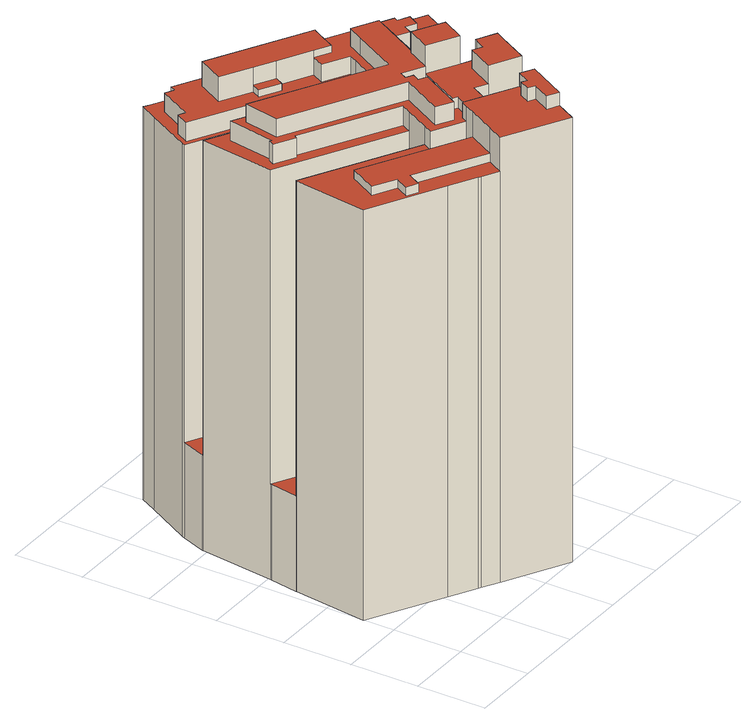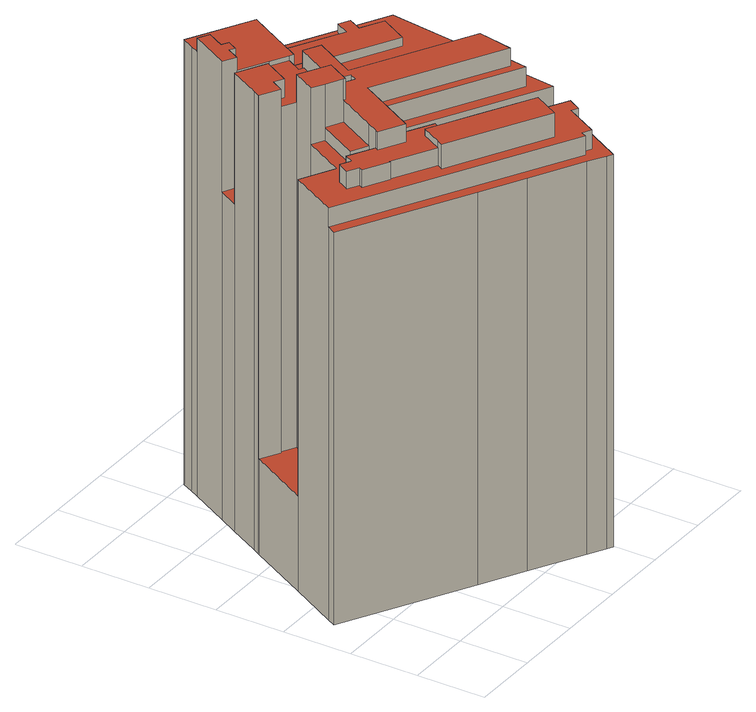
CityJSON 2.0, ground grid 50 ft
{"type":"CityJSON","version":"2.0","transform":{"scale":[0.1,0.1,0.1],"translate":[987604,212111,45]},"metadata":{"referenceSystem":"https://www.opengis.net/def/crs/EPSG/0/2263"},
"CityObjects":{
"building1":{"type":"Building","attributes":{"name":"Bldg_12210012601","BIN":"1015859"},"geometry":[{"type":"MultiSurface","lod":"2","boundaries":[[[0,1,2,3,4,5,6,7,8,9,10,11,12,13,14,15,16,17,18,19,20,21,22,23,24,25,26,27,28,29]],[[30,31,32,33,34,35,36,37]],[[38,39,40,41,42,43,44,45,46,47,48,49,50,51,52,53]],[[54,55,56,57,58,59]],[[60,61,62,63,64,65,66,67,68]],[[69,70,71,72,73,74,75,76]],[[77,78,79,80,81,82,83,84,85,86,87]],[[88,89,90,91,92,93]],[[94,95,96,97,98,99,100,101,102,103,104,105,106,107,108,109,110,111]],[[112,113,114,115,116,117,118]],[[119,120,121,122,123]],[[124,125,126,127]],[[128,129,130,131,132,133,134,135,136,137,138,139,140,141,142,143,144,145,146]],[[147,148,149,150,151,152,153,154,155,156,157,158,159,160,161,162,163,164,165,166,167,168,169,170,171,172,173,174,175,176,177,178,179,180,181,182,183,184,185,186,187,188,189,190,191,192,193]],[[194,195,196,197,198,199,200,201,202,203,204,205]],[[206,207,208,209]],[[210,211,212,213,214,215]],[[216,217,218,219,220,221,222,223]],[[224,225,226,227,228,229,230,231,232,233,234,235,236,237,238,239,240,241,242,243,244,245,246,247,248,249,250,251,252,253,254,255,256,257,258,259]],[[260,261,262,263,264,265,266,267,268,269,270,271,272,273,274,275,276,277]],[[264,231,230,265]],[[265,230,229,266]],[[266,229,228,267]],[[267,228,227,268]],[[268,227,226,269]],[[269,226,225,270]],[[270,225,224,271]],[[271,224,259,272]],[[232,152,151,233]],[[233,151,150,234]],[[234,150,149,235]],[[235,220,219,236]],[[236,209,208,237]],[[237,208,207,238]],[[238,207,206,239]],[[239,218,217,240]],[[240,217,216,241]],[[241,216,223,242]],[[242,223,222,243]],[[243,147,193,244]],[[244,193,192,245]],[[245,192,191,246]],[[246,191,190,247]],[[247,190,189,248]],[[248,189,188,249]],[[249,188,187,250]],[[250,187,186,251]],[[251,186,185,252]],[[252,142,141,253]],[[253,124,127,254]],[[254,127,126,255]],[[255,92,91,256]],[[215,264,263,210]],[[212,194,205,213]],[[213,153,152,214]],[[214,232,231,215]],[[209,219,218,206]],[[196,162,161,197]],[[197,161,160,198]],[[198,160,159,199]],[[199,159,158,200]],[[200,158,157,201]],[[201,157,156,202]],[[202,156,155,203]],[[203,155,154,204]],[[204,154,153,205]],[[147,222,221,148]],[[148,221,220,149]],[[165,39,38,166]],[[166,38,53,167]],[[167,80,79,168]],[[168,79,78,169]],[[169,78,77,170]],[[170,138,137,171]],[[171,137,136,172]],[[172,136,135,173]],[[173,135,134,174]],[[174,134,133,175]],[[175,133,132,176]],[[176,132,131,177]],[[177,131,130,178]],[[178,130,129,179]],[[179,129,128,180]],[[180,128,146,181]],[[181,146,145,182]],[[182,145,144,183]],[[183,144,143,184]],[[184,143,142,185]],[[138,89,88,139]],[[139,88,93,140]],[[124,141,140,125]],[[125,93,92,126]],[[123,196,195,119]],[[121,94,111,122]],[[122,163,162,123]],[[118,258,257,112]],[[112,257,256,113]],[[113,91,90,114]],[[114,87,86,115]],[[115,61,60,116]],[[116,60,68,117]],[[100,42,41,101]],[[101,75,74,102]],[[102,74,73,103]],[[103,73,72,104]],[[104,72,71,105]],[[105,71,70,106]],[[106,70,69,107]],[[107,69,76,108]],[[108,40,39,109]],[[109,165,164,110]],[[110,164,163,111]],[[87,90,89,77]],[[80,53,52,81]],[[83,64,63,84]],[[84,63,62,85]],[[85,62,61,86]],[[75,41,40,76]],[[59,83,82,54]],[[54,82,81,55]],[[55,52,51,56]],[[56,30,37,57]],[[58,65,64,59]],[[45,36,35,46]],[[46,35,34,47]],[[47,34,33,48]],[[48,33,32,49]],[[49,32,31,50]],[[50,31,30,51]],[[274,273,29,28]],[[275,274,28,27]],[[276,275,27,26]],[[277,276,26,25]],[[260,277,25,24]],[[261,260,24,23]],[[262,261,23,22]],[[263,262,22,21]],[[211,210,21,20]],[[212,211,20,19]],[[195,194,19,18]],[[120,119,18,17]],[[121,120,17,16]],[[95,94,16,15]],[[96,95,15,14]],[[97,96,14,13]],[[98,97,13,12]],[[99,98,12,11]],[[100,99,11,10]],[[43,42,10,9]],[[44,43,9,8]],[[45,44,8,7]],[[37,36,7,6]],[[58,57,6,5]],[[66,65,5,4]],[[67,66,4,3]],[[68,67,3,2]],[[118,117,2,1]],[[259,258,1,0]],[[273,272,0,29]]],"semantics":{"surfaces":[{"type":"GroundSurface"},{"type":"RoofSurface","BIN":"1015859"},{"type":"WallSurface"}],"values":[0,1,1,1,1,1,1,1,1,1,1,1,1,1,1,1,1,1,1,1,2,2,2,2,2,2,2,2,2,2,2,2,2,2,2,2,2,2,2,2,2,2,2,2,2,2,2,2,2,2,2,2,2,2,2,2,2,2,2,2,2,2,2,2,2,2,2,2,2,2,2,2,2,2,2,2,2,2,2,2,2,2,2,2,2,2,2,2,2,2,2,2,2,2,2,2,2,2,2,2,2,2,2,2,2,2,2,2,2,2,2,2,2,2,2,2,2,2,2,2,2,2,2,2,2,2,2,2,2,2,2,2,2,2,2,2,2,2,2,2,2,2,2,2,2,2,2,2,2,2,2,2,2,2,2,2,2,2,2]}}]}
},
"vertices":[
[2225,1658,7],[2031,1307,7],[1783,859,7],[1778,849,7],[1750,800,7],[1629,580,7],[1548,433,7],[1389,146,7],[1355,85,7],[1309,1,7],[857,251,7],[736,318,7],[717,328,7],[528,433,7],[0,724,7],[73,1271,7],[73,1274,7],[111,1481,7],[112,1488,7],[185,2039,7],[185,2040,7],[254,2218,7],[262,2239,7],[443,2566,7],[511,2690,7],[554,2666,7],[677,2598,7],[1051,2391,7],[1361,2220,7],[2261,1723,7],[1454,485,3361],[1405,396,3361],[1365,418,3361],[1325,345,3361],[1376,316,3361],[1307,191,3361],[1389,146,3361],[1548,433,3361],[1095,683,3264],[1071,640,3264],[1033,570,3264],[921,367,3264],[857,251,3264],[1309,1,3264],[1355,85,3264],[1389,146,3264],[1307,191,3264],[1376,316,3264],[1325,345,3264],[1365,418,3264],[1405,396,3264],[1454,485,3264],[1249,598,3264],[1125,667,3264],[1330,746,2408],[1249,598,2408],[1454,485,2408],[1548,433,2408],[1629,580,2408],[1420,696,2408],[1643,936,3367],[1636,923,3367],[1594,846,3367],[1524,884,3367],[1420,696,3367],[1629,580,3367],[1750,800,3367],[1778,849,3367],[1783,859,3367],[290,980,3079],[177,776,3079],[340,686,3079],[287,590,3079],[367,546,3079],[421,644,3079],[921,367,3079],[1033,570,3079],[1318,1099,3230],[1148,792,3230],[1183,773,3230],[1125,667,3230],[1249,598,3230],[1330,746,3230],[1420,696,3230],[1524,884,3230],[1594,846,3230],[1636,923,3230],[1534,979,3230],[1411,1267,3435],[1318,1099,3435],[1534,979,3435],[1626,1147,3435],[1538,1196,3435],[1422,1261,3435],[73,1274,3016],[73,1271,3016],[0,724,3016],[528,433,3016],[717,328,3016],[736,318,3016],[857,251,3016],[921,367,3016],[421,644,3016],[367,546,3016],[287,590,3016],[340,686,3016],[177,776,3016],[290,980,3016],[1033,570,3016],[1071,640,3016],[846,764,3016],[881,829,3016],[1788,1440,705],[1626,1147,705],[1534,979,705],[1636,923,705],[1643,936,705],[1783,859,705],[2031,1307,705],[112,1488,705],[111,1481,705],[73,1274,705],[881,829,705],[980,1007,705],[1584,1554,3120],[1422,1261,3120],[1538,1196,3120],[1700,1490,3120],[322,1804,3281],[270,1545,3281],[1098,1087,3281],[928,780,3281],[1046,715,3281],[1216,1022,3281],[1158,1054,3281],[1187,1106,3281],[1136,1135,3281],[1163,1184,3281],[1318,1099,3281],[1411,1267,3281],[1422,1261,3281],[1584,1554,3281],[1624,1626,3281],[1636,1649,3281],[1459,1748,3281],[1395,1632,3281],[1216,1309,3281],[1412,1957,3150],[1330,1808,3150],[1218,1870,3150],[1170,1782,3150],[1354,1680,3150],[1325,1627,3150],[1233,1460,3150],[1193,1388,3150],[279,1894,3150],[221,1546,3150],[204,1556,3150],[181,1515,3150],[330,1432,3150],[341,1452,3150],[1019,1077,3150],[980,1007,3150],[881,829,3150],[846,764,3150],[1071,640,3150],[1095,683,3150],[1125,667,3150],[1183,773,3150],[1148,792,3150],[1318,1099,3150],[1163,1184,3150],[1136,1135,3150],[1187,1106,3150],[1158,1054,3150],[1216,1022,3150],[1046,715,3150],[928,780,3150],[1098,1087,3150],[270,1545,3150],[322,1804,3150],[1216,1309,3150],[1395,1632,3150],[1459,1748,3150],[1636,1649,3150],[1624,1626,3150],[1808,1525,3150],[1841,1585,3150],[1917,1543,3150],[1964,1628,3150],[1884,1672,3150],[1898,1699,3150],[1719,1798,3150],[1715,1790,3150],[185,2039,3007],[112,1488,3007],[980,1007,3007],[1019,1077,3007],[341,1452,3007],[330,1432,3007],[181,1515,3007],[204,1556,3007],[221,1546,3007],[279,1894,3007],[1193,1388,3007],[1233,1460,3007],[839,2080,3073],[805,2017,3073],[950,1937,3073],[985,1999,3073],[254,2218,705],[185,2040,705],[185,2039,705],[1233,1460,705],[1325,1627,705],[1089,1757,705],[727,2391,3200],[622,2200,3200],[839,2080,3200],[985,1999,3200],[1218,1870,3200],[1330,1808,3200],[1412,1957,3200],[1436,2000,3200],[612,2549,3022],[590,2509,3022],[529,2543,3022],[395,2301,3022],[348,2327,3022],[296,2233,3022],[1105,1786,3022],[1089,1757,3022],[1325,1627,3022],[1354,1680,3022],[1170,1782,3022],[1218,1870,3022],[985,1999,3022],[950,1937,3022],[805,2017,3022],[839,2080,3022],[622,2200,3022],[727,2391,3022],[1436,2000,3022],[1412,1957,3022],[1715,1790,3022],[1719,1798,3022],[1898,1699,3022],[1884,1672,3022],[1964,1628,3022],[1917,1543,3022],[1841,1585,3022],[1808,1525,3022],[1624,1626,3022],[1584,1554,3022],[1700,1490,3022],[1538,1196,3022],[1626,1147,3022],[1788,1440,3022],[2031,1307,3022],[2225,1658,3022],[511,2690,2883],[443,2566,2883],[262,2239,2883],[254,2218,2883],[1089,1757,2883],[1105,1786,2883],[296,2233,2883],[348,2327,2883],[395,2301,2883],[529,2543,2883],[590,2509,2883],[612,2549,2883],[2225,1658,2883],[2261,1723,2883],[1361,2220,2883],[1051,2391,2883],[677,2598,2883],[554,2666,2883]
]}
